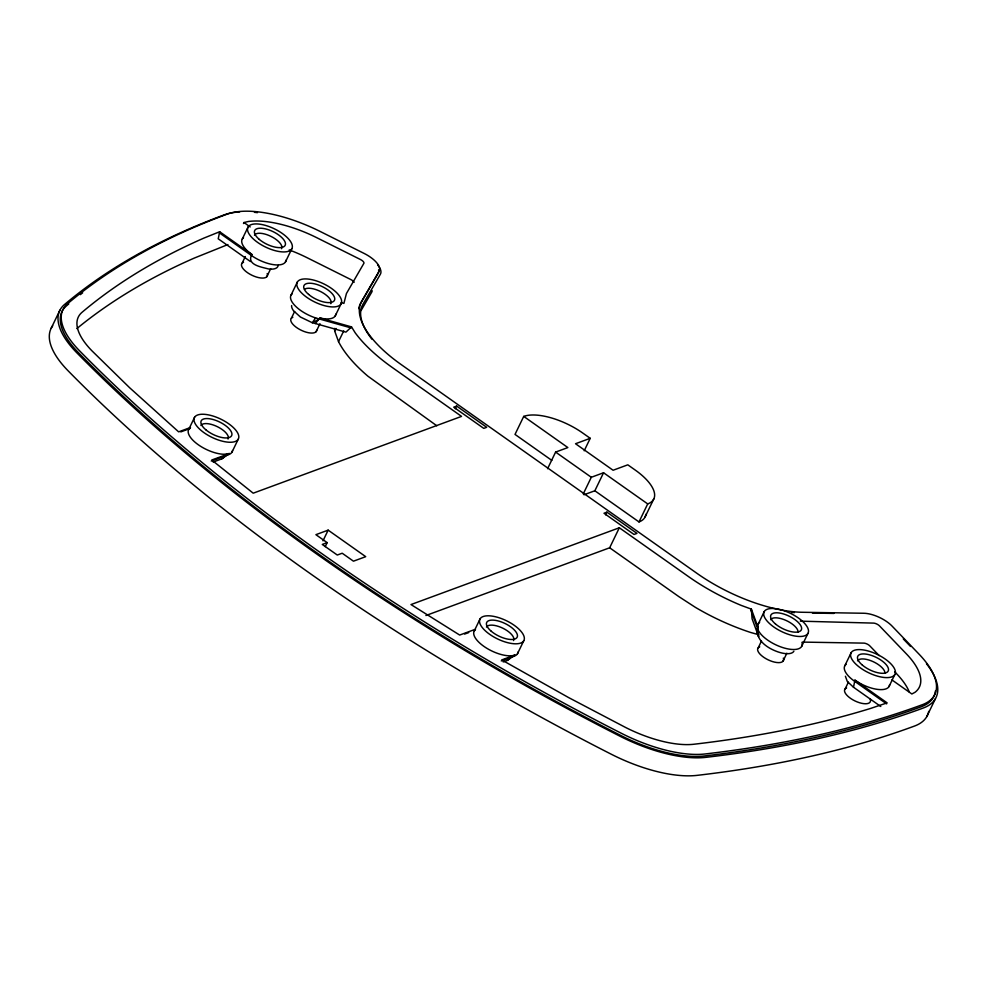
<?xml version="1.0" encoding="UTF-8"?>
<svg xmlns="http://www.w3.org/2000/svg" width="987" height="987" viewBox="0 0 987 987"><rect width="100%" height="100%" fill="white"/><g stroke="black" fill="none" stroke-linecap="round" stroke-linejoin="round"><path stroke-width="1.48" d="M278.174 265.38A19.543 8.106 25.8 0 1 268.476 268.957C261.432 266.996 246.084 264.874 251.87 254.461A24.428 10.129 25.8 0 1 243.505 237.67M880.786 706.495L853.508 687.248L854.927 680.142A24.428 10.129 25.8 0 0 889.583 684.842M251.87 254.461L219.682 231.735L218.226 238.805L250.451 261.555M51.213 328.202L59.923 310.189M243.493 223.543L243.986 222.531L248.132 221.532A78.17 32.423 25.8 0 1 316.827 237.731L360.526 259.556A4.886 2.023 25.8 0 1 363.981 263.159L346.437 293.521L343.895 303.416L341.021 302.503M242.284 239.027L248.095 227.01M242.099 263.196L245.319 256.534M188.751 429.357L194.562 417.341M266.823 276.705L270.697 268.698M285.49 261.863L291.782 248.847A24.428 10.129 25.8 0 0 263.43 224.863A24.428 10.129 25.8 0 0 254.597 240.075A24.428 10.129 25.8 0 0 291.782 248.847M291.079 295.027L297.371 282.011M291.375 318.196L294.607 311.522M189.973 427.988A24.428 10.129 25.8 0 0 209.38 450.812A24.428 10.166 25.9 0 0 224.061 454.267L229.391 453.526L221.754 458.881L213.155 462.052M231.957 452.194L238.249 439.166A24.428 10.129 25.8 0 0 209.898 415.194A24.428 10.129 25.8 0 0 201.064 430.406A24.428 10.129 25.8 0 0 238.249 439.166M291.621 305.563A19.543 8.106 25.8 0 0 293.534 310.769L300.381 317L312.287 322.724L315.285 323.514L319.924 317.999A24.428 10.129 25.8 0 0 335.814 314.162M316.111 331.694L319.973 323.687M335.259 315.852L341.07 303.836A24.428 10.129 25.8 0 0 312.719 279.864A24.428 10.129 25.8 0 0 303.885 295.076A24.428 10.129 25.8 0 0 341.07 303.836M436.785 425.755L367.978 376.244A118.933 49.325 25.8 0 1 338.529 341.625L334.716 331.114L336.012 328.449M315.285 323.514L345.931 332.138L351.52 326.894L319.924 317.999M322.996 540.827L328.153 530.142L365.721 556.668L353.457 561.184L342.193 553.226L337.283 555.039L322.255 544.429L327.166 542.628L315.889 534.67L328.153 530.142M325.229 546.625L327.166 542.628M455.352 408.754L456.648 406.076L486.702 427.297L483.766 428.383L453.712 407.162L456.648 406.076M584.205 450.788L590.226 438.314L582.712 433.009A46.414 19.246 25.8 0 0 523.727 416.403L515.017 434.416L551.807 460.386M547.575 468.714L555.607 452.083L567.87 447.567L523.727 416.403M480.089 618.886L474.278 630.903L475.5 629.533M583.268 493.907L591.299 477.276L603.563 472.761L647.706 503.913L638.996 521.926L594.853 490.773L583.959 494.783M474.303 630.853A24.428 10.129 25.8 0 0 487.257 648.545A24.428 10.129 25.8 0 0 514.918 655.072L507.281 660.426L503.197 661.932M594.853 490.773L603.563 472.761M517.484 653.739L523.776 640.711A24.428 10.129 25.8 0 0 495.425 616.739A24.428 10.129 25.8 0 0 486.591 631.951A24.428 10.129 25.8 0 0 523.776 640.711M605.636 514.832L606.919 512.154L636.973 533.375L634.036 534.46L603.982 513.24L606.919 512.154M425.915 615.518L609.658 547.785L619.33 527.774L688.432 576.544A117.268 48.634 25.8 0 0 741.397 605.463L751.378 609.139L758.016 627.238L757.522 628.25C755.845 639.835 766.159 647.151 775.437 650.939A19.543 8.106 25.8 0 0 793.893 651.223M645.202 516.719L653.9 498.706M758.547 636.393L752.106 618.849L751.378 609.139M758.448 623.574L764.246 611.57M758.25 647.756L761.471 641.081M782.975 661.253L786.849 653.246M801.641 646.411L807.934 633.395A24.428 10.129 25.8 0 0 779.582 609.423A24.428 10.129 25.8 0 0 770.761 624.635A24.428 10.129 25.8 0 0 807.934 633.395M844.847 665.719L851.152 652.703M845.143 688.889L848.376 682.214M889.028 686.533L894.839 674.528A24.428 10.129 25.8 0 0 866.487 650.544A24.428 10.129 25.8 0 0 857.654 665.756A24.428 10.129 25.8 0 0 894.839 674.528M926.731 716.685L935.442 698.673M338.529 341.625L343.723 330.953M224.209 457.006L221.754 458.881M361.069 310.523L371.68 292.238A24.428 10.129 25.8 0 0 372.198 290.733M351.039 327.906L315.606 317.925L312.287 322.724L319.43 319.011M509.736 658.551L507.281 660.426M227.911 244.554L194.291 258.076A1892.782 784.924 25.8 0 0 76.863 328.572M219.682 231.735L203.964 238.064A1892.782 784.924 25.8 0 0 82.057 312.287A78.17 32.423 25.8 0 0 92.038 350.916L129.618 387.718L178.647 431.862L190.503 427.494M180.794 431.899L190.01 428.506M229.391 453.526L211.736 460.028L253.203 493.192L461.546 416.391L392.444 367.608A117.268 48.634 25.8 0 1 355.246 332.878L351.52 326.894M211.243 461.04L228.898 454.538A24.428 10.129 25.8 0 0 232.513 450.504M590.226 438.314L575.52 443.731L613.087 470.256L627.806 464.828L635.32 470.133A46.414 19.246 25.8 0 1 647.706 503.913M619.33 527.774L410.999 604.562L459.683 635.06L474.624 629.558M464.63 634.073L468.702 632.568M514.906 655.072L501.729 659.933L568.524 697.525L625.215 727.271A78.17 32.423 25.8 0 0 693.984 744.235A1892.782 784.924 25.8 0 0 870.411 708.493L887.116 702.867L854.927 680.142M501.248 660.932L514.424 656.084A24.428 10.129 25.8 0 0 518.039 652.049M812.424 613.075L833.904 613.42M802.209 642.093L864.242 643.129A4.886 2.023 25.8 0 1 869.868 645.93L879.183 655.627M800.297 621.156L873.927 623.118A4.886 2.023 25.8 0 1 879.54 625.918L906.448 653.937A78.17 32.423 25.8 0 1 915.035 692.282L911.865 693.984L891.915 679.907M758.966 634.789L750.49 632.42A118.933 49.313 25.8 0 1 695.292 607.289L678.76 596.555L609.658 547.785M243.986 222.531L250.217 226.936M555.607 452.083L591.299 477.276M219.2 232.747L251.389 255.473A24.428 10.129 25.8 0 0 286.045 260.173M886.622 703.879L854.434 681.153A24.428 10.129 25.8 0 1 846.069 664.362M853.508 687.248L847.302 681.449L845.403 676.243M903.278 638.922L910.532 646.46M894.703 671.789L896.776 673.948A78.17 32.423 25.8 0 1 909.323 692.097M750.885 610.151L757.522 628.25L758.596 636.701M334.544 328.412L334.716 331.114M645.868 514.264A46.414 19.246 25.8 0 1 638.996 521.926M254.461 235.165A15.15 6.28 25.8 0 1 271.166 236.485A15.15 6.28 25.8 0 1 281.554 248.699M354.123 282.344A4.886 2.023 25.8 0 0 350.854 279.568L307.154 257.743A78.17 32.423 25.8 0 0 289.203 249.921M358.725 308.623A100.168 41.54 25.8 0 1 360.761 303.169L378.194 273.14A21.985 9.117 25.8 0 0 378.576 269.846M758.016 627.238A24.428 10.129 25.8 0 1 759.657 622.217M926.472 663.733A97.725 40.529 25.8 0 1 923.19 708.049A1912.312 793.017 25.8 0 1 705.828 757.35A97.725 40.529 25.8 0 1 619.861 736.154A1085.145 449.998 25.8 0 1 76.912 352.89A97.725 40.529 25.8 0 1 64.426 304.601A1912.312 793.017 25.8 0 1 224.419 214.796A97.725 40.529 25.8 0 1 239.668 211.921M794.436 612.619A97.725 40.529 25.8 0 1 791.451 612.359M371.914 339.183A97.725 40.529 25.8 0 1 362.945 304.255L380.377 274.226A24.428 10.129 25.8 0 0 377.589 264.824M254.424 212.316A97.725 40.529 25.8 0 1 257.471 212.661M68.757 303.922A1909.87 792.006 25.8 0 0 66.511 305.81A95.283 39.505 25.8 0 0 78.676 352.89A1082.702 448.986 25.8 0 0 620.416 735.29A95.283 39.505 25.8 0 0 704.224 755.968A1909.87 792.006 25.8 0 0 921.315 706.729A95.283 39.505 25.8 0 0 935.405 690.986M80.305 294.644A1909.87 792.006 25.8 0 1 82.661 292.831M928.718 711.368A97.725 40.529 25.8 0 1 914.48 726.062A1912.312 793.017 25.8 0 1 697.118 775.363A97.725 40.529 25.8 0 1 611.163 754.167A1085.145 449.998 25.8 0 1 68.202 370.902A97.725 40.529 25.8 0 1 52.706 325.796M267.193 273.535A14.163 5.873 25.8 0 1 252.055 275.311A14.163 5.873 25.8 0 1 243.567 262.258M315.606 317.925A24.428 10.129 25.8 0 1 292.3 293.67M316.728 330.3A14.163 5.873 25.8 0 1 299.69 329.473A14.163 5.873 25.8 0 1 292.843 317.259M802.073 642.759A24.428 10.129 25.8 0 1 782.481 647.484A24.428 10.129 25.8 0 1 757.522 628.25M486.455 627.041A15.15 6.28 25.8 0 1 503.16 628.361A15.15 6.28 25.8 0 1 513.536 640.575M857.518 660.846A15.15 6.28 25.8 0 1 873.026 661.598A15.15 6.28 25.8 0 1 884.944 673.331M770.613 619.725A15.15 6.28 25.8 0 1 786.121 620.478A15.15 6.28 25.8 0 1 798.051 632.198M870.238 699.215A14.163 5.873 25.8 0 1 855.112 701.004A14.163 5.873 25.8 0 1 846.612 687.951M304.502 289.314A15.15 6.28 25.8 0 1 321.614 292.09A15.15 6.28 25.8 0 1 330.83 303.7M200.929 425.496A15.15 6.28 25.8 0 1 217.633 426.816A15.15 6.28 25.8 0 1 228.022 439.03M783.345 658.095A14.163 5.873 25.8 0 1 768.207 659.871A14.163 5.873 25.8 0 1 759.719 646.818M379.168 271.129L361.735 301.171A100.168 41.54 25.8 0 0 401.018 364.45L697.019 573.385A100.168 41.54 25.8 0 0 802.468 612.273L863.835 613.26A21.985 9.117 25.8 0 1 892.1 626.116L919.02 654.134A95.283 39.505 25.8 0 1 922.277 704.718A1909.87 792.006 25.8 0 1 705.199 753.957A95.283 39.505 25.8 0 1 621.378 733.292A1082.702 448.986 25.8 0 1 79.651 350.891A95.283 39.505 25.8 0 1 67.474 303.811A1909.87 792.006 25.8 0 1 227.257 214.117A95.283 39.505 25.8 0 1 320.405 231.575L364.092 253.412A21.985 9.117 25.8 0 1 379.168 271.129M308.598 294.41A16.927 7.02 25.8 0 0 334.359 300.492A16.927 7.02 25.8 0 0 314.717 283.874A16.927 7.02 25.8 0 0 308.598 294.41M259.31 239.422A16.927 7.02 25.8 0 0 285.07 245.492A16.927 7.02 25.8 0 0 265.429 228.873A16.927 7.02 25.8 0 0 259.31 239.422M491.304 631.285A16.927 7.02 25.8 0 0 517.065 637.368A16.927 7.02 25.8 0 0 497.423 620.749A16.927 7.02 25.8 0 0 491.304 631.285M862.367 665.102A16.927 7.02 25.8 0 0 888.127 671.172A16.927 7.02 25.8 0 0 868.486 654.566A16.927 7.02 25.8 0 0 862.367 665.102M775.474 623.969A16.927 7.02 25.8 0 0 801.234 630.039A16.927 7.02 25.8 0 0 781.581 613.433A16.927 7.02 25.8 0 0 775.474 623.969M205.777 429.74A16.927 7.02 25.8 0 0 231.538 435.822A16.927 7.02 25.8 0 0 211.897 419.204A16.927 7.02 25.8 0 0 205.777 429.74"/></g></svg>
